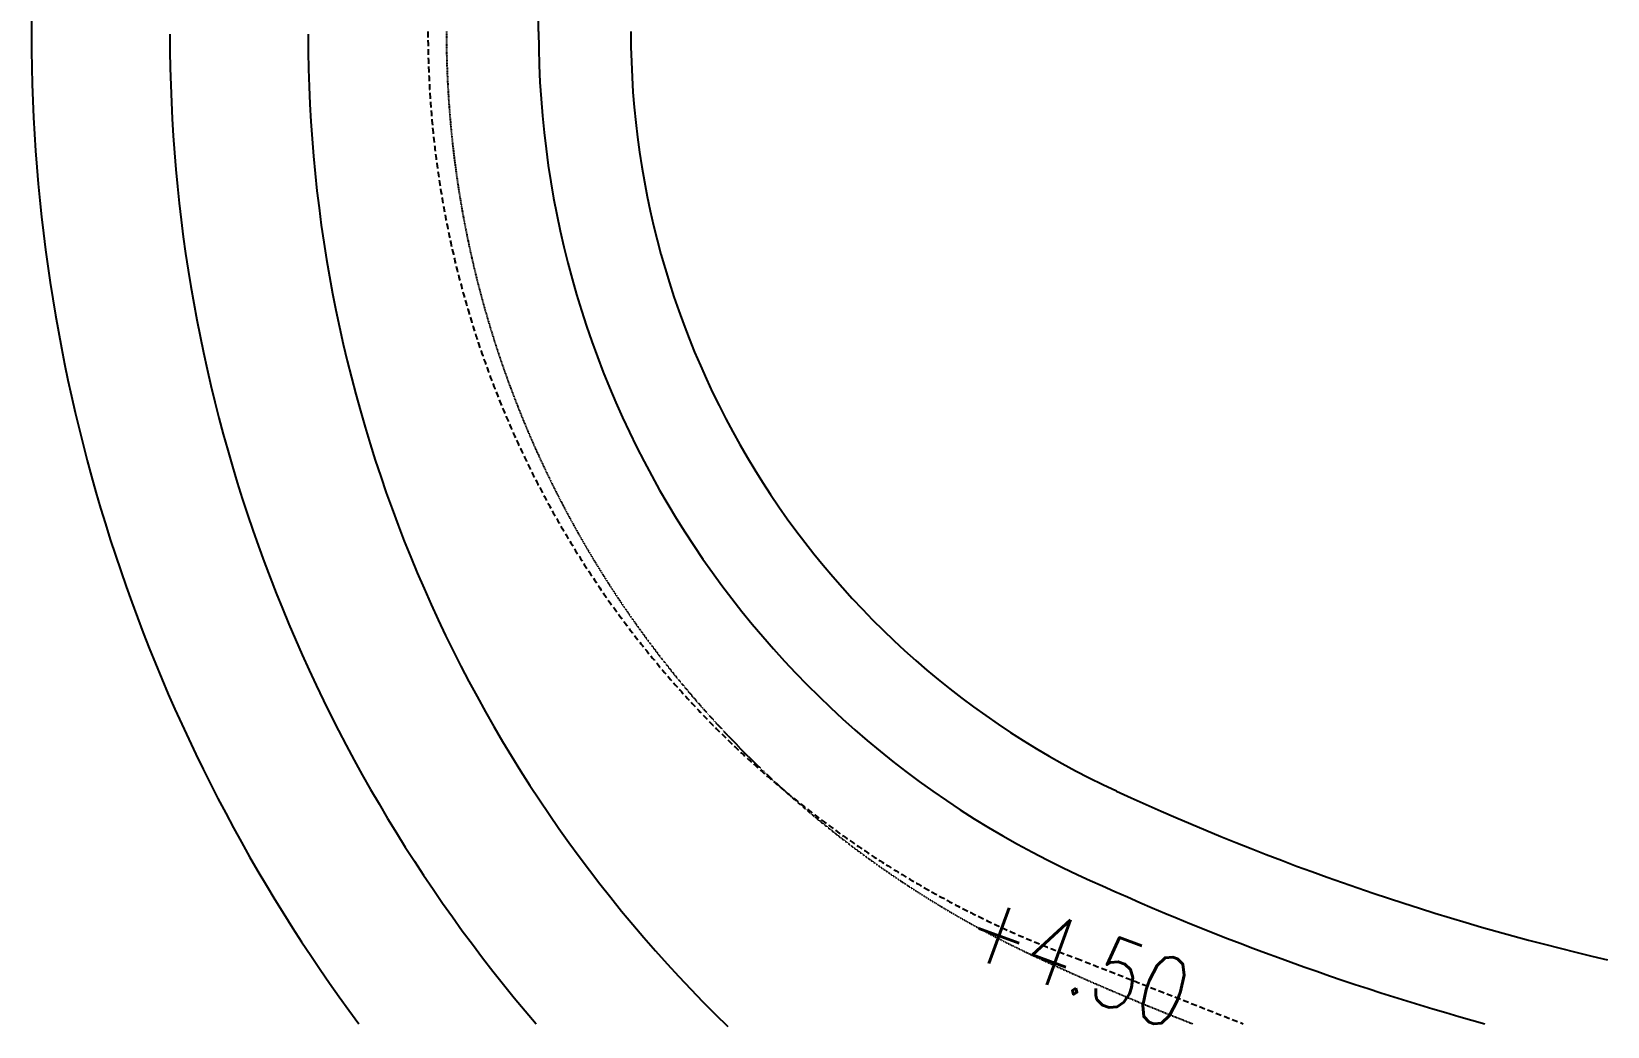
# Model space of a CAD drawing. Extents: x -24232 to 27340, y -23039 to 23489.
# Drawn here: x 10247 to 27340, y -8012 to 2780 of the extents above; entities that cross this region are included whole.
import ezdxf

# ---------------------------------------------------------------- set-up
doc = ezdxf.new("R2010")
doc.units = 0
doc.header["$LTSCALE"] = 10
for name, pattern in [('DASHDOT2', [0.5, 0.25, -0.125, 0, -0.125]), ('DASHDOTX2', [2, 1, -0.5, 0, -0.5]), ('HIDDEN', [9.525, 6.35, -3.175])]:
    doc.linetypes.add(name, pattern=pattern)
for name, color, linetype in [('0-BCA', 33, 'CONTINUOUS'), ('0-CONTOUR', 1, 'DASHDOTX2'), ('0-CONTXT', 7, 'CONTINUOUS'), ('0-DRAIN', 2, 'CONTINUOUS'), ('0-LAKE', 4, 'CONTINUOUS')]:
    doc.layers.add(name, color=color, linetype=linetype)
doc.styles.add('ROMANS', font='romans.shx', dxfattribs={"width": 0.8})

msp = doc.modelspace()

# ---------------------------------------------------------------- linework, layer by layer
at = {"layer": '0-BCA'}
msp.add_line((10247, 12566), (10247, 2751), dxfattribs=at)
msp.add_lwpolyline([(15747, 2780), (15747, 12566, 0.268384), (10620, 21431, 0.268384)], format="xyb", dxfattribs=at)
for centre, radius, start, end in [((28247, 2751), 18000, 180, 216.6044), ((28210, 2741), 16462, 179.9648, 220.6446), ((28247, 2751), 15000, 180, 225.85), ((25822, 2780), 10075, 180, 245.1949), ((33638, 19690), 28704, 245.1949, 254.5918)]:
    msp.add_arc(centre, radius, start, end, dxfattribs=at)
at = {"layer": '0-CONTOUR', "linetype": 'DASHDOT2'}
for centre, radius, start, end in [((25822, 2780), 11075, 180, 245.1949), ((33638, 19690), 29704, 245.1949, 248.6858)]:
    msp.add_arc(centre, radius, start, end, dxfattribs=at)
at = {"layer": '0-DRAIN', "color": 5, "linetype": 'HIDDEN'}
msp.add_line((21585, -7274), (23389, -7982), dxfattribs=at)
msp.add_arc((25247, 2780), 10700, 180, 249.9838, dxfattribs=at)
at = {"layer": '0-LAKE'}
for centre, radius, start, end in [((25822, 2780), 9075, 180, 245.1949), ((33638, 19690), 27704, 245.1949, 256.8606)]:
    msp.add_arc(centre, radius, start, end, dxfattribs=at)

# ---------------------------------------------------------------- texts
at = {"layer": '0-CONTXT', "style": 'ROMANS', "width": 0.8}
msp.add_text('+4.50', height=750, rotation=339.9963, dxfattribs=at).set_placement((20317, -7216))

doc.saveas('drawing.dxf')
